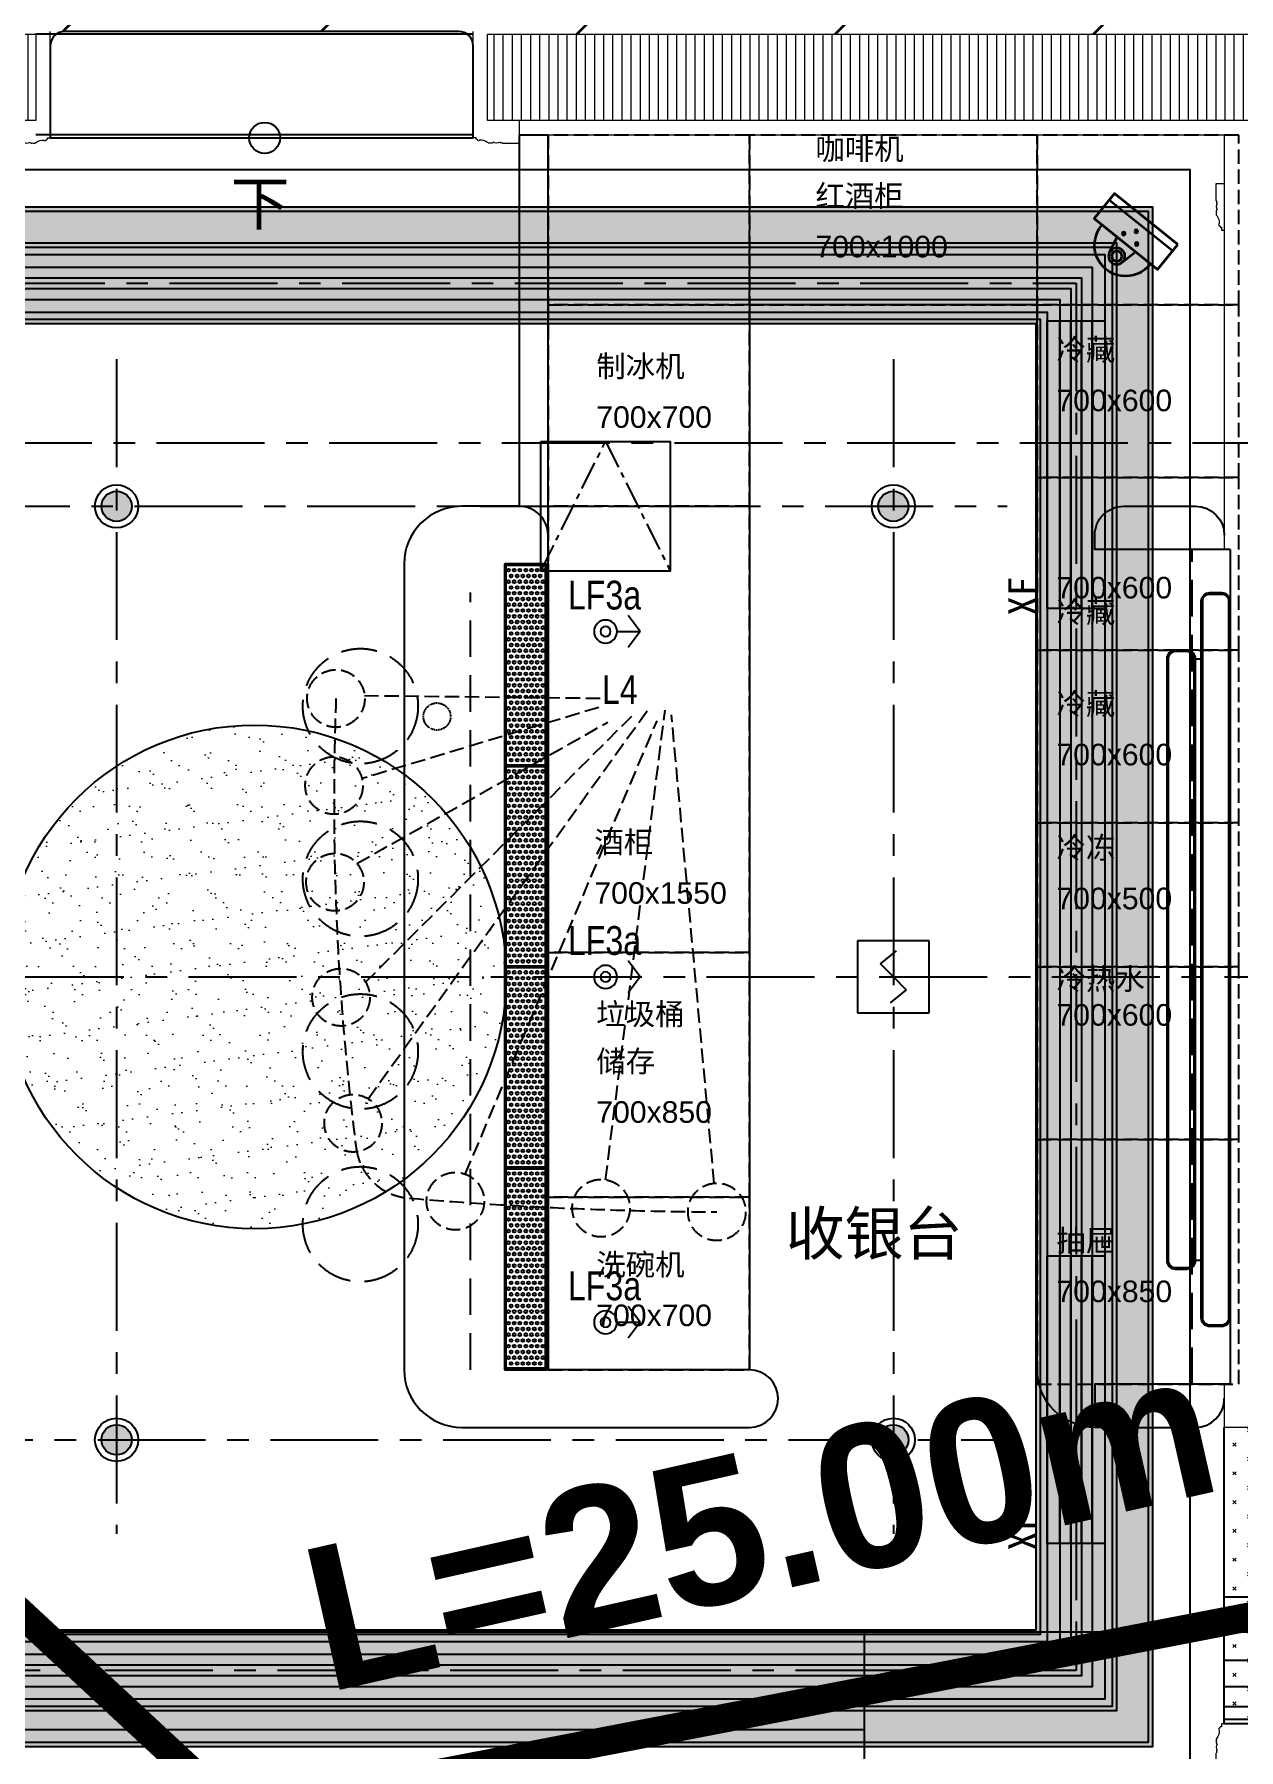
# Model space of a CAD drawing. Header units: millimetres. Extents: x -6033 to 120673, y -816267322945 to 90533.
# Drawn here: x 61775 to 65960, y 66680 to 72640 of the extents above; entities that cross this region are included whole.
import ezdxf
from ezdxf.enums import TextEntityAlignment as Align

# ---------------------------------------------------------------- set-up
doc = ezdxf.new("R2010")
doc.units = ezdxf.units.MM
for name, pattern in [('Hidden', [7.14375, 4.7625, -2.38125]), ('I-AR$0$CENTER', [2, 1.25, -0.25, 0.25, -0.25]), ('I-CEILING$0$CENTER', [2, 1.25, -0.25, 0.25, -0.25]), ('I-CEILING$0$DASH', [0.35, 0.25, -0.1]), ('I-PLAN$0$ACAD_ISO02W100', [15, 12, -3]), ('I-PLAN$0$CENTER', [2, 1.25, -0.25, 0.25, -0.25]), ('I-PLAN$0$DASH', [0.35, 0.25, -0.1]), ('I-PLAN$0$DASHED', [19.05, 12.7, -6.35]), ('I-PLAN$0$HIDDEN2', [0.1875, 0.125, -0.0625])]:
    doc.linetypes.add(name, pattern=pattern)
for name, color, linetype, lineweight in [('I-AR$0$GZET_COL_GRID_1-200_轴线', 8, 'I-AR$0$CENTER', 25), ('I-AR$0$I-SCOPE', 252, 'Continuous', 35), ('I-CEILING$0$_ACM-A-DETL', 7, 'Continuous', 9), ('I-CEILING$0$_ACM-A-HACH', 251, 'Continuous', 9), ('I-CEILING$0$_ACM-E-EQMT-SECT', 3, 'Continuous', 35), ('I-PLAN$0$_ACM-A-WALL-HACH', 251, 'Continuous', 9), ('I-PLAN$0$I-PL-WALL-FHINISH', 73, 'Continuous', 13), ('I-PLAN$0$I-WALL', 6, 'Continuous', 13)]:
    doc.layers.add(name, color=color, linetype=linetype, lineweight=lineweight)
for name, color, linetype in [('I-AR$0$I-stairs', 2, 'Continuous'), ('I-CEILING$0$0-LIGHT-RC', 1, 'Continuous'), ('I-CEILING$0$0-LIGHT-TXT', 90, 'Continuous'), ('I-CEILING$0$EQUIP-消防', 3, 'Continuous'), ('I-CEILING$0$EQUIP_喷头', 90, 'Continuous'), ('I-CEILING$0$I-GRID', 252, 'I-CEILING$0$CENTER'), ('I-CEILING$0$I-RCP', 2, 'Continuous'), ('I-CEILING$0$I-RCP-AIR', 64, 'Continuous'), ('I-CEILING$0$I-RCP-COVER', 10, 'Continuous'), ('I-PLAN$0$0-建-楼梯', 1, 'Continuous'), ('I-PLAN$0$A-stairs', 2, 'Continuous'), ('I-PLAN$0$FURN', 1, 'Continuous'), ('I-PLAN$0$I-GRID', 252, 'I-PLAN$0$CENTER'), ('I-PLAN$0$I-PL-FURN', 1, 'I-PLAN$0$DASH'), ('I-PLAN$0$I-PL-IDS-MILL', 40, 'Continuous'), ('I-PLAN$0$I-PL-LIGHT', 1, 'I-PLAN$0$HIDDEN2'), ('I-PLAN$0$ID-TEXT-HEADING-3', 3, 'Continuous'), ('I-PLAN$0$L-ELEV-MARK', 253, 'Continuous'), ('流线', 10, 'Continuous')]:
    doc.layers.add(name, color=color, linetype=linetype)
doc.styles.add('I-CEILING$0$I-CEILING$0$ar', font='arial.ttf', dxfattribs={"width": 0.8})
doc.styles.add('I-CEILING$0$I-CEILING$0$I-CEILING$0$ar', font='arial.ttf', dxfattribs={"width": 0.8})
doc.styles.add('I-CEILING$0$Standard', font='arial.ttf')
doc.styles.add('I-CEILING$0$黑体', font='simhei.ttf', dxfattribs={"height": 600})
doc.styles.add('I-PLAN$0$Arial', font='ARIALUNI.ttf')
doc.styles.add('Key PLAN$0$Arial_B_2', font='arialbd.ttf', dxfattribs={"height": 5})

# ---------------------------------------------------------------- blocks, each defined once
blk = doc.blocks.new('I-AR$0$海龙_1211170131')
at = {"layer": 'I-AR$0$GZET_COL_GRID_1-200_轴线', "ltscale": 300}
blk.add_line((-2225, 70995), (116415, 70995), dxfattribs=at)
blk = doc.blocks.new('I-AR')
at = {"layer": 'I-AR$0$I-SCOPE'}
h = blk.add_hatch(dxfattribs=at)
h.set_pattern_fill('ANSI31', color=256, scale=200)
h.paths.add_polyline_path([(63300, 72640), (66630, 72640), (66630, 70889.4), (90600, 70890), (90600, 66390), (96650, 66390), (96650, 24876.4), (18340, 24876.4), (18340, 66390), (48090, 66390), (48090, 72640), (51400, 72640), (51400, 72649.9), (52869.5, 72649.9), (52869.5, 72640), (55240, 72640), (55240, 72790), (59460, 72790), (59460, 72640), (61830.5, 72640), (61830.5, 72649.9), (63300, 72649.9)], flags=16)
h.paths.add_polyline_path([(7330, 0), (7330, -1770), (11180, -1770), (11180, 0), (18450, 0), (18450, 2900), (27550, 2900), (27550, 18090), (37037.3, 18090), (37037.3, 17350), (96200, 17350), (96200, 18120), (114640, 18120), (114640, 84500), (0, 84500), (0, 0)])
at = {"layer": 'I-AR$0$I-stairs'}
for p, q in [((48630, 67090), (66100, 67090)), ((64660, 66390), (64660, 67090)), ((61525, 66750), (64660, 66750))]:
    blk.add_line(p, q, dxfattribs=at)
at = {"layer": 'I-AR$0$GZET_COL_GRID_1-200_轴线'}
blk.add_blockref('I-AR$0$海龙_1211170131', (225, 225), dxfattribs=at)
blk = doc.blocks.new('I-PLAN$0$K_68')
at = {"color": 8}
for centre in [(-10, -5), (-10, -25), (-10, -45), (10, -15), (10, -35), (10, -55), (-10, -65), (-10, -85), (-10, -105), (10, -75), (10, -95), (10, -115), (-10, -125)]:
    blk.add_circle(centre, 5, dxfattribs=at)
blk = doc.blocks.new('I-PLAN$0$K_69')
for p in [(-320, 0), (-280, 0), (-240, 0), (-200, 0), (-160, 0), (-120, 0), (-80, 0), (-40, 0), (0, 0), (40, 0), (80, 0), (120, 0), (160, 0), (200, 0), (240, 0), (280, 0), (320, 0)]:
    blk.add_blockref('I-PLAN$0$K_68', p)
blk = doc.blocks.new('I-PLAN')
at = {"layer": 'I-PLAN$0$_ACM-A-WALL-HACH'}
h = blk.add_hatch(dxfattribs=at)
h.set_pattern_fill('ANSI31', color=256, scale=10, angle=45)
h.paths.add_polyline_path([(59320, 72640), (61780.5, 72640), (61780.5, 72340), (59320, 72340)])
h = blk.add_hatch(dxfattribs=at)
h.set_pattern_fill('ANSI31', color=256, scale=10, angle=45)
h.paths.add_polyline_path([(66100, 72340), (63350, 72340), (63350, 72640), (66100, 72640)])
at = {"layer": 'I-PLAN$0$0-建-楼梯'}
blk.add_lwpolyline([(62575.5, 72280.1, 0, 0, 0), (62575.5, 72871.9, 0, 80, 0), (62575.5, 72747.2, 0, 0, 0)], format="xyseb", dxfattribs=at)
at = {"layer": 'I-PLAN$0$A-stairs'}
blk.add_lwpolyline([(63300, 72280.1), (63300, 72599.9, 0.414214), (63250, 72649.9), (61880.5, 72649.9, 0.414214), (61830.5, 72599.9), (61830.5, 72280.1)], format="xyb", dxfattribs=at)
blk.add_lwpolyline([(61830.5, 72280.1), (63300, 72280.1)], dxfattribs=at)
at = {"layer": 'I-PLAN$0$I-GRID', "ltscale": 300}
blk.add_lwpolyline([(47311.1, 69365), (67518.9, 69365)], dxfattribs=at)
at = {"layer": 'I-PLAN$0$I-PL-FURN', "ltscale": 500}
for centre in [(62908.2, 70305.7), (62908.2, 69705.7), (62908.2, 69105.7), (62908.2, 68505.7)]:
    blk.add_circle(centre, 200, dxfattribs=at)
at = {"layer": 'I-PLAN$0$I-PL-IDS-MILL'}
for points in [[(63560, 70900), (63560, 72290), (63460, 72290), (63460, 71000)], [(65930, 70850), (65930, 67950)]]:
    blk.add_lwpolyline(points, dxfattribs=at)
at = {"layer": 'I-PLAN$0$I-PL-IDS-MILL', "color": 8, "linetype": 'I-PLAN$0$DASH', "ltscale": 200}
for points in [[(63560, 71700), (64260, 71700), (64260, 72289.9), (63560, 72289.9)], [(64260, 71700), (65260, 71700), (65260, 72289.9), (64260, 72289.9)], [(65260, 71700), (65960, 71700), (65960, 72289.9), (65260, 72289.9)], [(63560, 71000), (64260, 71000), (64260, 71700), (63560, 71700)], [(65260, 71100), (65960, 71100), (65960, 71700), (65260, 71700)], [(65260, 70500), (65960, 70500), (65960, 71100), (65260, 71100)], [(63560, 69450), (64260, 69450), (64260, 71000), (63560, 71000)], [(65260, 69900), (65960, 69900), (65960, 70500), (65260, 70500)], [(65260, 69400), (65960, 69400), (65960, 69900), (65260, 69900)], [(63560, 68600), (64260, 68600), (64260, 69450), (63560, 69450)], [(65260, 68800), (65960, 68800), (65960, 69400), (65260, 69400)], [(65960, 67950), (65960, 68800), (65260, 68800), (65260, 67950)], [(63560, 68000), (64260, 68000), (64260, 68600), (63560, 68600)]]:
    blk.add_lwpolyline(points, close=True, dxfattribs=at)
at = {"layer": 'I-PLAN$0$I-PL-IDS-MILL'}
for points in [[(65560, 67800), (65460, 67800, -0.414214), (65260, 68000), (65260, 71700), (64260, 71700), (64260, 68000), (63410, 68000), (63410, 70800), (63560, 70800), (63560, 70900, 0.414214), (63460, 71000), (63260, 71000, 0.414214), (63060, 70800), (63060, 68000, 0.414214), (63260, 67800), (63560, 67800), (64260, 67800, 1), (64260, 68000)], [(65930, 70850), (65460, 70850), (65460, 70900, -0.414214), (65560, 71000), (65810, 71000, -0.414213), (65910, 70900)], [(65930, 67950), (65930, 67950), (65460, 67950), (65460, 67900, 0.414214), (65560, 67800), (65810, 67800, 0.414213), (65910, 67900)]]:
    blk.add_lwpolyline(points, format="xyb", dxfattribs=at)
for points in [[(63555, 68000), (63555, 70800), (63410, 70800), (63410, 68000)], [(63415, 70101.2), (63415, 70795), (63550, 70795), (63550, 70101.2)], [(63560, 70800), (63560, 68000), (63555, 68000), (63555, 70800)], [(65810, 68380), (65810, 70470), (65830, 70470), (65830, 68380)], [(63550, 70096.2), (63550, 69402.5), (63415, 69402.5), (63415, 70096.2)], [(63415, 68703.7), (63415, 69397.5), (63550, 69397.5), (63550, 68703.7)], [(63550, 68698.7), (63550, 68005), (63415, 68005), (63415, 68698.7)]]:
    blk.add_lwpolyline(points, close=True, dxfattribs=at)
for points in [[(65830, 68180), (65830, 70670, -0.414214), (65860, 70700), (65900, 70700, -0.414214), (65930, 70670), (65930, 68180, -0.414214), (65900, 68150), (65860, 68150, -0.414214)], [(65835, 68180), (65835, 70670, -0.414214), (65860, 70695), (65900, 70695, -0.414214), (65925, 70670), (65925, 68180, -0.414214), (65900, 68155), (65860, 68155, -0.414214)], [(65710, 70470), (65710, 68380, 0.414214), (65740, 68350), (65780, 68350, 0.414214), (65810, 68380), (65810, 70470, 0.414214), (65780, 70500), (65740, 70500, 0.414214)], [(65715, 70470), (65715, 68380, 0.414214), (65740, 68355), (65780, 68355, 0.414214), (65805, 68380), (65805, 70470, 0.414214), (65780, 70495), (65740, 70495, 0.414214)]]:
    blk.add_lwpolyline(points, format="xyb", close=True, dxfattribs=at)
at = {"layer": 'I-PLAN$0$I-PL-LIGHT', "linetype": 'I-PLAN$0$DASHED', "ltscale": 10}
for p, q in [((65798.7, 67950), (65798.7, 70850)), ((63291.1, 68000), (63291.1, 70700))]:
    blk.add_line(p, q, dxfattribs=at)
at = {"layer": 'I-PLAN$0$I-PL-LIGHT'}
blk.add_circle((63174.3, 70269.7), 47.1, dxfattribs=at)
at = {"layer": 'I-PLAN$0$I-PL-WALL-FHINISH'}
blk.add_line((65910, 72290), (63460, 72290), dxfattribs=at)
for points in [[(61670.5, 72340), (61670.5, 72260), (61727.5, 72260, -0.37825), (61732.3, 72263, 0.623496), (61737, 72265, 0.284819), (61760.9, 72265, 0.636149), (61768, 72263, 0.282378), (61780.3, 72263.5, -0.186128), (61808.6, 72272.1, 0.824383), (61814.5, 72273.1), (61816.9, 72273.1, -0.262247), (61820.5, 72276.1), (61820.5, 72280.1), (61830.5, 72280.1), (61830.5, 72649.9)], [(63460, 72340), (63460, 72260), (63403, 72260, 0.37825), (63398.2, 72263, -0.623496), (63393.5, 72265, -0.284819), (63369.6, 72265, -0.636149), (63362.5, 72263, -0.282378), (63350.2, 72263.5, 0.186128), (63321.9, 72272.1, -0.824383), (63316, 72273.1), (63313.6, 72273.1, 0.262247), (63310, 72276.1), (63310, 72280.1), (63300, 72280.1), (63300, 72649.9)], [(65910, 72120), (65880, 72120), (65880, 72063, -0.37825), (65883, 72058.2, 0.623496), (65885, 72053.5, 0.284819), (65885, 72029.6, 0.636149), (65883, 72022.5, 0.282378), (65883.5, 72010.2, -0.186128), (65892.1, 71981.9, 0.824383), (65893.1, 71976), (65893.1, 71973.6, -0.262247), (65896.1, 71970), (65900.1, 71970), (65900.1, 71960), (65910, 71960)], [(67780, 69490), (67780, 66770), (65900.1, 66770), (65900.1, 66760), (65896.1, 66760, -0.262247), (65893.1, 66756.4), (65893.1, 66754, 0.824383), (65892.1, 66748.1, -0.186128), (65883.5, 66719.8, 0.282378), (65883, 66707.5, 0.636149), (65885, 66700.4, 0.284819), (65885, 66676.5, 0.623496), (65883, 66671.8, -0.37825), (65880, 66667), (65880, 66610), (65960, 66610)]]:
    blk.add_lwpolyline(points, format="xyb", dxfattribs=at)
for points in [[(65910, 72290), (65910, 70850), (65930, 70850), (65930, 67950), (65910, 67950), (65910, 67800)], [(66650, 69490), (66650, 67800), (65910, 67800)]]:
    blk.add_lwpolyline(points, dxfattribs=at)
at = {"layer": 'I-PLAN$0$I-WALL'}
for points in [[(59320, 72640), (61780.5, 72640), (61780.5, 72340), (59320, 72340)], [(66100, 72340), (63350, 72340), (63350, 72640), (66100, 72640)]]:
    blk.add_lwpolyline(points, close=True, dxfattribs=at)
at = {"layer": 'I-PLAN$0$L-ELEV-MARK'}
blk.add_circle((62575.5, 72280.1), 53.9, dxfattribs=at)
at = {"layer": 'I-PLAN$0$I-PL-IDS-MILL', "rotation": 270}
for p in [(63547.5, 70448.1), (63547.5, 69749.4), (63547.5, 69050.6), (63547.5, 68351.9)]:
    blk.add_blockref('I-PLAN$0$K_69', p, dxfattribs=at)
at = {"layer": 'I-PLAN$0$FURN', "linetype": 'I-PLAN$0$ACAD_ISO02W100', "char_height": 75, "attachment_point": 1, "style": 'I-PLAN$0$Arial'}
for s, insert in [('{\\fArial Unicode MS|b0|i0|c134|p34;咖啡机}', (64489, 72278.8)), ('{\\fArial Unicode MS|b0|i0|c134|p34;红酒柜}', (64489, 72116.3)), ('{\\fArial Unicode MS|b0|i0|c134|p34;700x1000}', (64489, 71939.9)), ('{\\fArial Unicode MS|b0|i0|c134|p34;冷藏}', (65326.7, 71581.8)), ('{\\fArial Unicode MS|b0|i0|c134|p34;制冰机}', (63727.7, 71524)), ('{\\fArial Unicode MS|b0|i0|c134|p34;700x600}', (65326.7, 71405.4)), ('{\\fArial Unicode MS|b0|i0|c134|p34;700x700}', (63727.7, 71347.6)), ('{\\fArial Unicode MS|b0|i0|c134|p34;700x600}', (65326.7, 70754.9)), ('{\\fArial Unicode MS|b0|i0|c134|p34;冷藏}', (65326.7, 70670.3)), ('{\\fArial Unicode MS|b0|i0|c134|p34;冷藏}', (65326.7, 70351.4)), ('{\\fArial Unicode MS|b0|i0|c134|p34;700x600}', (65326.7, 70175)), ('{\\fArial Unicode MS|b0|i0|c134|p34;酒柜}', (63721.1, 69870.6)), ('{\\fArial Unicode MS|b0|i0|c134|p34;冷冻}', (65326.7, 69851.4)), ('{\\fArial Unicode MS|b0|i0|c134|p34;700x1550}', (63721.1, 69694.1)), ('{\\fArial Unicode MS|b0|i0|c134|p34;700x500}', (65326.7, 69675)), ('{\\fArial Unicode MS|b0|i0|c134|p34;冷热水}', (65326.7, 69395.7)), ('{\\fArial Unicode MS|b0|i0|c134|p34;垃圾桶}', (63727.7, 69273.4)), ('{\\fArial Unicode MS|b0|i0|c134|p34;700x600}', (65326.7, 69270.5)), ('{\\fArial Unicode MS|b0|i0|c134|p34;储存}', (63727.7, 69109.4)), ('{\\fArial Unicode MS|b0|i0|c134|p34;700x850}', (63727.7, 68933)), ('{\\fArial Unicode MS|b0|i0|c134|p34;抽屉}', (65326.7, 68486.4)), ('{\\fArial Unicode MS|b0|i0|c134|p34;洗碗机}', (63727.7, 68403.1)), ('700x850', (65326.7, 68309.9)), ('{\\fArial Unicode MS|b0|i0|c134|p34;700x700}', (63727.7, 68226.6))]:
    blk.add_mtext_dynamic_manual_height_columns(s, width=151170.167, gutter_width=500, heights=[109.5], dxfattribs=dict(at, insert=insert))
at = {"layer": 'I-PLAN$0$ID-TEXT-HEADING-3', "style": 'I-PLAN$0$Arial'}
blk.add_text('下', height=150, dxfattribs=at).set_placement((62457.1, 71977.7))
at = {"layer": 'I-PLAN$0$ID-TEXT-HEADING-3', "insert": (64386.2, 68548.6), "char_height": 150, "attachment_point": 1, "style": 'I-PLAN$0$Arial'}
blk.add_mtext_dynamic_manual_height_columns('{\\fArial Unicode MS|b0|i0|c134|p34;收银台}', width=151170.167, gutter_width=500, heights=[109.5], dxfattribs=at)
blk = doc.blocks.new('I-CEILING$0$3g43r')
at = {"layer": 'I-CEILING$0$0-LIGHT-RC'}
for p, q in [((52418.5, 64872.2), (52363.2, 64831.2)), ((52418.5, 64792.2), (52418.5, 64872.2)), ((52418.5, 64872.2), (52473.9, 64831.2))]:
    blk.add_line(p, q, dxfattribs=at)
for radius in [40, 17.3]:
    blk.add_circle((52418.5, 64752.2), radius, dxfattribs=at)
blk = doc.blocks.new('I-CEILING$0$A$Ca317809d')
at = {"xscale": -1, "rotation": 270}
for p in [(-65252.2, -49653.5), (-65252.2, -50853.5), (-65252.2, -52053.5)]:
    blk.add_blockref('I-CEILING$0$3g43r', p, dxfattribs=at)
at = {"layer": 'I-CEILING$0$0-LIGHT-TXT', "style": 'I-CEILING$0$I-CEILING$0$I-CEILING$0$ar', "width": 0.8}
for p in [(-631, 2841.5), (-631, 1641.5), (-631, 441.5)]:
    blk.add_text('LF3a', height=100, dxfattribs=at).set_placement(p)
blk = doc.blocks.new('I-CEILING$0$K_1219103599')
at = {"layer": 'I-CEILING$0$I-RCP-AIR'}
blk.add_lwpolyline([(-225, 225), (225, 225), (225, -225), (-225, -225)], close=True, dxfattribs=at)
at = {"layer": 'I-CEILING$0$I-RCP-AIR', "linetype": 'I-CEILING$0$CENTER', "ltscale": 80}
blk.add_lwpolyline([(-225, -225), (0, 225), (225, -225)], dxfattribs=at)
blk = doc.blocks.new('*U521')
at = {"layer": 'I-CEILING$0$I-RCP-AIR'}
for p, q in [((0, 156.3), (1000, 156.3)), ((0, 118.8), (1000, 118.8)), ((0, 81.3), (1000, 81.3)), ((0, 43.8), (1000, 43.8))]:
    blk.add_line(p, q, dxfattribs=at)
blk.add_lwpolyline([(0, 200), (1000, 200), (1000, 0), (0, 0)], close=True, dxfattribs=at)
at = {"layer": 'I-CEILING$0$I-RCP-AIR', "style": 'I-CEILING$0$黑体'}
blk.add_attdef('S', text='', height=100, dxfattribs=at).set_placement((42.9, -107), align=Align.MIDDLE_CENTER)
blk = doc.blocks.new('I-CEILING$0$R626')
for p, q in [((-250, 250), (-250, -250)), ((250, 250), (-250, 250)), ((250, -250), (250, 250)), ((-90, 90), (23, 180)), ((0, 0), (-90, 90)), ((0, 0), (90, -90)), ((90, -90), (-22, -180)), ((-250, -250), (250, -250))]:
    blk.add_line(p, q)
at = {"style": 'I-CEILING$0$Standard', "flags": 1}
blk.add_attdef('A', text='', height=0.009, dxfattribs=at).set_placement((0, 0), align=Align.MIDDLE_CENTER)
blk = doc.blocks.new('I-CEILING$0$A$C81734cc7')
at = {"layer": 'I-CEILING$0$_ACM-A-DETL'}
h = blk.add_hatch(color=256, dxfattribs=at)
edge = h.paths.add_edge_path()
edge.add_arc((0, 0), 52.5, 0, 360)
for radius in [75, 52.5]:
    blk.add_circle((0, 0), radius)
blk = doc.blocks.new('*U552')
at = {"color": 250}
for p, q in [((0, 1870), (0, 0)), ((113.9, 1870), (113.9, 0)), ((220, 1870), (220, 0)), ((311.1, 1870), (311.1, 0)), ((381.1, 1870), (381.1, 0)), ((425, 1870), (425, 0)), ((440, 1870), (440, 0))]:
    blk.add_line(p, q, dxfattribs=at)
blk = doc.blocks.new('I-CEILING$0$彩色半球摄像机')
for points in [[(-3.5, 14.8, 1), (7.2, 14.8, 1)], [(-32.5, -18.6, 1), (-21.8, -18.5, 1)], [(25.5, -18.6, 1), (36.2, -18.5, 1)]]:
    blk.add_hatch(color=256).paths.add_polyline_path(points)
for p, q in [((-139.3, 40.6), (142.9, 40.6)), ((-27.5, -100.9), (-40.5, -42)), ((28.2, -100.9), (41.2, -42))]:
    blk.add_line(p, q)
blk.add_lwpolyline([(-139.3, 69.8), (142.9, 69.8), (142.9, -42), (-139.3, -42)], close=True)
for centre, radius in [((1.8, 14.8), 5.37), ((-27.2, -18.5), 5.37), ((30.8, -18.5), 5.37), ((0.3, -94.7), 28.5), ((0.3, -94.7), 17.8)]:
    blk.add_circle(centre, radius)
blk.add_arc((0.3, -46.1), 107.7, 177.80704, 2.19296)
blk = doc.blocks.new('I-CEILING')
at = {"layer": 'I-CEILING$0$_ACM-A-HACH'}
h = blk.add_hatch(dxfattribs=at)
h.set_pattern_fill('AR-SAND', color=256, scale=2.5)
h.paths.add_polyline_path([(49785, 71635), (65255, 71635), (65255, 67095), (49785, 67095)], flags=16)
h.paths.add_polyline_path([(49380, 72040), (65660, 72040), (65660, 66690), (49380, 66690)])
h = blk.add_hatch(dxfattribs=at)
h.set_pattern_fill('AR-SAND', color=256, scale=2.5)
h.set_pattern_definition([(37.5, (1050, 0), (-4.00008, 122.35331), [0, -96.52, 0, -107.95, 0, -103.1875]), (7.5, (1050, 0), (112.38082, 179.20628), [0, -52.07, 0, -86.995, 0, -33.3375]), (327.5, (971.9, 0), (197.74809, 0.3593), [0, -31.75, 0, -114.3, 0, -149.225]), (317.5, (971.9, 0), (190.8891, 55.73233), [0, -15.875, 0, -74.93, 0, -85.725])])
edge = h.paths.add_edge_path()
edge.add_arc((62540, 69365), 875, 0, 360)
h = blk.add_hatch(dxfattribs=at)
h.set_pattern_fill('石膏板', color=256, scale=20, pattern_type=2)
h.set_pattern_definition([(45, (66789.966, 68284.53), (-50, 50), [16, -54.7107]), (135, (66901.28, 68284.53), (-50, -50), [16, -54.7107])])
h.paths.add_polyline_path([(67780, 66770), (67780, 67800), (65910, 67800), (65910, 66770)])
at = {"layer": 'I-CEILING$0$0-LIGHT-RC', "color": 250, "linetype": 'I-CEILING$0$DASH', "ltscale": 200}
blk.add_lwpolyline([(62823.2, 70332.2, 0.041467), (62893.5, 68770.1, 0.357915), (63078.3, 68596.1, 0.019451), (64146.6, 68548.6, 0.301261)], format="xyb", dxfattribs=at)
at = {"layer": 'I-CEILING$0$0-LIGHT-RC', "color": 8, "linetype": 'I-CEILING$0$DASH', "ltscale": 200}
for points in [[(63741.3, 70332.2), (62922.7, 70341.5)], [(63736.1, 70301.2), (62913.7, 70053.8)], [(63850.3, 70270.3), (62926.1, 69346.7)], [(62935, 68941.7), (63914.8, 70303.8)], [(63760.1, 68660.2), (63966.7, 70292)], [(64137.6, 68648.2), (63989.3, 70275.1)], [(62895.9, 69759), (63767.6, 70249.6)], [(63272.7, 68679.6), (63938.9, 70254.8)]]:
    blk.add_lwpolyline(points, dxfattribs=at)
at = {"layer": 'I-CEILING$0$0-LIGHT-RC', "linetype": 'I-CEILING$0$DASH', "ltscale": 200}
for centre in [(62823.2, 70332.2), (62816.5, 70029.9), (62819.9, 69694.1), (62840.9, 69294.3), (62882.8, 68856.4), (63238.1, 68585.8), (63744.3, 68561.5), (64146.6, 68548.6)]:
    blk.add_circle(centre, 100, dxfattribs=at)
at = {"layer": 'I-CEILING$0$_ACM-A-HACH'}
blk.add_lwpolyline([(67780, 67210), (65910, 67210)], dxfattribs=at)
at = {"layer": 'I-CEILING$0$I-GRID', "ltscale": 300}
for p, q in [((54323.3, 71000.1), (65155.5, 71000.1)), ((49395.4, 67756.6), (65155.5, 67756.6))]:
    blk.add_line(p, q, dxfattribs=at)
blk.add_lwpolyline([(49645, 71775), (65395, 71775), (65395, 66955), (49645, 66955)], close=True, dxfattribs=at)
for points in [[(62060.9, 71510.7), (62060.9, 67429.8)], [(64760, 71510.7), (64760, 67429.8)]]:
    blk.add_lwpolyline(points, dxfattribs=at)
at = {"layer": 'I-CEILING$0$I-RCP'}
for points in [[(63300, 72639.9), (61780, 72639.9)], [(63300, 72290.1), (61780, 72290.1)], [(65910, 66770), (65910, 67800)], [(65910, 66770), (65910, 67800)]]:
    blk.add_lwpolyline(points, dxfattribs=at)
blk.add_lwpolyline([(49250, 72170), (65790, 72170), (65790, 66560), (49250, 66560)], close=True, dxfattribs=at)
at = {"layer": 'I-CEILING$0$I-RCP-AIR'}
for points in [[(49545, 71875), (65495, 71875), (65495, 66855), (49545, 66855)], [(49588.7, 71831.3), (65451.3, 71831.3), (65451.3, 66898.7), (49588.7, 66898.7)], [(49626.3, 71793.7), (65413.7, 71793.7), (65413.7, 66936.3), (49626.3, 66936.3)], [(49663.8, 71756.2), (65376.2, 71756.2), (65376.2, 66973.8), (49663.8, 66973.8)], [(49701.3, 71718.7), (65338.7, 71718.7), (65338.7, 67011.3), (49701.3, 67011.3)], [(49745, 71675), (65295, 71675), (65295, 67055), (49745, 67055)]]:
    blk.add_lwpolyline(points, close=True, dxfattribs=at)
at = {"layer": 'I-CEILING$0$I-RCP-COVER'}
for points in [[(49380, 72040), (65660, 72040), (65660, 66690), (49380, 66690)], [(49395, 72025), (65645, 72025), (65645, 66705), (49395, 66705)], [(49505, 71915), (65535, 71915), (65535, 66815), (49505, 66815)], [(49520, 71900), (65520, 71900), (65520, 66830), (49520, 66830)], [(49770, 71650), (65270, 71650), (65270, 67080), (49770, 67080)], [(49785, 71635), (65255, 71635), (65255, 67095), (49785, 67095)]]:
    blk.add_lwpolyline(points, close=True, dxfattribs=at)
blk.add_circle((62540, 69365), 875, dxfattribs=at)
for name, p in [('I-CEILING$0$K_1219103599', (63760, 71000.1)), ('I-CEILING$0$A$Ca317809d', (64260, 67800))]:
    blk.add_blockref(name, p)
at = {"layer": 'I-CEILING$0$EQUIP-消防', "xscale": 0.5, "yscale": 0.5, "zscale": 0.5}
blk.add_blockref('I-CEILING$0$R626', (64760, 69365), dxfattribs=at)
at = {"layer": 'I-CEILING$0$EQUIP_喷头'}
for p in [(62060.9, 71000.1), (64760, 71000.1), (62060.9, 67756.6), (64760, 67756.6)]:
    blk.add_blockref('I-CEILING$0$A$C81734cc7', p, dxfattribs=at)
at = {"layer": 'I-CEILING$0$I-RCP', "rotation": 270}
blk.add_blockref('*U552', (65910, 67210), dxfattribs=at)
at = {"layer": 'I-CEILING$0$I-RCP-AIR'}
ref = blk.add_blockref('*U521', (65495, 70645), dxfattribs=dict(at, rotation=90))
ref.add_attrib('S', 'XF', dxfattribs={"layer": 'I-CEILING$0$0-LIGHT-RC', "height": 100, "rotation": 90, "style": 'I-CEILING$0$黑体'}).set_placement((65209, 70687.9), align=Align.MIDDLE_CENTER)
ref = blk.add_blockref('*U521', (65495, 67396.1), dxfattribs=dict(at, rotation=90))
ref.add_attrib('S', 'XF', dxfattribs={"layer": 'I-CEILING$0$0-LIGHT-RC', "height": 100, "rotation": 90, "style": 'I-CEILING$0$黑体'}).set_placement((65209, 67439), align=Align.MIDDLE_CENTER)
at = {"layer": 'I-CEILING$0$0-LIGHT-TXT', "style": 'I-CEILING$0$I-CEILING$0$ar', "width": 0.8}
blk.add_text('L4', height=100, dxfattribs=at).set_placement((63747.3, 70313.3))
at = {"layer": 'I-CEILING$0$I-RCP-AIR', "style": 'I-CEILING$0$黑体'}
for tag, p in [('R', (61966.4, 71748.9)), ('R', (61966.4, 66925.2)), ('R', (51736.1, 63924.8)), ('R', (62976.1, 63924.8)), ('S', (56433.6, 63065))]:
    blk.add_attdef(tag, text='', height=100, dxfattribs=at).set_placement(p, align=Align.MIDDLE_CENTER)
at = {"layer": 'I-CEILING$0$_ACM-E-EQMT-SECT', "xscale": -1, "rotation": 321.2529359024726}
blk.add_blockref('I-CEILING$0$彩色半球摄像机', (65595.9, 71942.8), dxfattribs=at)

msp = doc.modelspace()

# ---------------------------------------------------------------- linework, layer by layer
at = {"layer": '流线', "color": 5, "linetype": 'Hidden', "ltscale": 100, "const_width": 100}
msp.add_lwpolyline([(57350, 71220), (62475, 66461.8), (62475, 64922.8), (57416.7, 62410)], dxfattribs=at)
at = {"layer": '流线', "color": 1, "linetype": 'Hidden', "ltscale": 100, "const_width": 100}
msp.add_lwpolyline([(75330, 66570), (73200.2, 70112.1), (67227.7, 70112.1), (67227.7, 67379.1), (62475, 66461.8)], dxfattribs=at)

# ---------------------------------------------------------------- block references
for name in ['I-AR', 'I-PLAN']:
    msp.add_blockref(name, (0, 0))

# ---------------------------------------------------------------- texts
at = {"layer": '流线', "color": 1, "linetype": 'Hidden', "ltscale": 100, "style": 'Key PLAN$0$Arial_B_2'}
msp.add_text('L=25.00m', height=500, rotation=12.77145, dxfattribs=at).set_placement((62790.7, 66877.6))

# ---------------------------------------------------------------- next in the draw order: block references
msp.add_blockref('I-CEILING', (0, 0))

doc.saveas('drawing.dxf')
